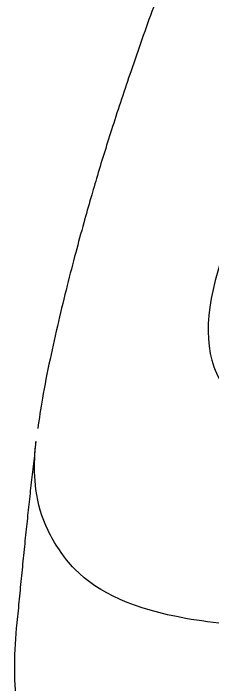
# Model space of a CAD drawing. Header units: millimetres. Extents: x 28 to 2974, y 8 to 3716.
# Drawn here: x 989.11 to 998.72, y 595.86 to 628.14 of the extents above; entities that cross this region are included whole.
import ezdxf

# ---------------------------------------------------------------- set-up
doc = ezdxf.new("R2010")
doc.units = ezdxf.units.MM
doc.layers.add('1LINE', color=7, linetype='CONTINUOUS')

msp = doc.modelspace()

# ---------------------------------------------------------------- linework, layer by layer
at = {"layer": '1LINE', "linetype": 'Continuous'}
for points, knots in [([(1059.722, 705.077), (1058.732, 703.808), (1056.501, 700.951), (1051.758, 694.937), (1043.168, 684.029), (1031.94, 669.256), (1020.44, 653.194), (1011.155, 639.09), (1004.258, 627.235), (999.221, 617.692), (997.953, 612.064), (999.886, 609.144), (1002.247, 607.526), (1005.742, 606.448), (1010.397, 605.925), (1015.988, 605.18), (1024.946, 604.119), (1038.749, 602.868), (1056.423, 602.277), (1070.569, 602.284), (1079.291, 602.428), (1088.331, 602.572), (1100.431, 602.652), (1116.401, 602.665), (1130.691, 602.62), (1142.587, 602.568), (1152.74, 602.523), (1164.094, 602.476), (1176.674, 602.436), (1185.135, 602.424), (1189.376, 602.418)], [0, 0, 0, 0, 0.012507, 0.028169, 0.059983, 0.123214, 0.185248, 0.247141, 0.309619, 0.372607, 0.435239, 0.466362, 0.497482, 0.528744, 0.560227, 0.591849, 0.622902, 0.686811, 0.748464, 0.7798, 0.795457, 0.811186, 0.842678, 0.873857, 0.905195, 0.921072, 0.936872, 0.957903, 0.978899, 1, 1, 1, 1]), ([(1014.346, 669.47), (1014.117, 669.016), (1013.439, 667.675), (1012.488, 665.782), (1011.537, 663.876), (1010.848, 662.487), (1010.283, 661.344), (1009.54, 659.833), (1008.535, 657.774), (1007.211, 655.026), (1005.609, 651.643), (1003.815, 647.757), (1001.929, 643.534), (1000.179, 639.46), (998.574, 635.555), (997.125, 631.857), (995.863, 628.467), (994.79, 625.422), (993.901, 622.742), (993.278, 620.736), (992.834, 619.231), (992.482, 617.99), (992.095, 616.569), (991.684, 614.976), (991.263, 613.246), (990.856, 611.423), (990.511, 609.7), (990.352, 608.643), (990.293, 608.178)], [0, 0, 0, 0, 0.016628, 0.049284, 0.070511, 0.087829, 0.101233, 0.112774, 0.143038, 0.177256, 0.215327, 0.271326, 0.328478, 0.385983, 0.443959, 0.50351, 0.562645, 0.618173, 0.669898, 0.717805, 0.74013, 0.765487, 0.795323, 0.829629, 0.868411, 0.911706, 0.959568, 1, 1, 1, 1]), ([(990.154, 606.953), (990.163, 607.1), (990.179, 607.304), (990.2, 607.511), (990.206, 607.567)], [0, 0, 0, 0, 0.730801, 1, 1, 1, 1]), ([(1189.376, 600.632), (1185.569, 600.559), (1178.213, 600.416), (1167.614, 600.224), (1155.895, 600.018), (1142.304, 599.789), (1126.506, 599.505), (1108.614, 599.128), (1093.852, 598.708), (1082.249, 598.279), (1071.924, 597.784), (1056.228, 597.165), (1040.988, 597.028), (1028.494, 597.287), (1019.935, 597.632), (1012.78, 598.023), (1007.666, 598.334), (1004.201, 598.52), (1001.737, 598.617), (999.441, 598.744), (995.431, 599.268), (992.776, 600.439), (991.298, 602.336), (990.57, 603.586), (990.143, 605.081), (990.119, 606.357), (990.154, 606.953)], [0, 0, 0, 0, 0.029363, 0.056747, 0.082145, 0.120991, 0.164673, 0.211384, 0.274179, 0.301767, 0.329157, 0.383963, 0.480322, 0.528481, 0.576311, 0.629029, 0.671722, 0.695341, 0.719593, 0.742199, 0.768103, 0.864413, 0.888481, 0.912581, 0.960954, 1, 1, 1, 1])]:
    msp.add_open_spline(points, degree=3, knots=knots, dxfattribs=at)
for points, degree in [([(990.2, 607.531), (989.699, 603.282), (989.288, 598.841)], 2), ([(989.278, 598.834), (989.142, 597.435), (989.114, 596.129), (989.269, 594.918)], 3)]:
    msp.add_open_spline(points, degree=degree, dxfattribs=at)

doc.saveas('drawing.dxf')
